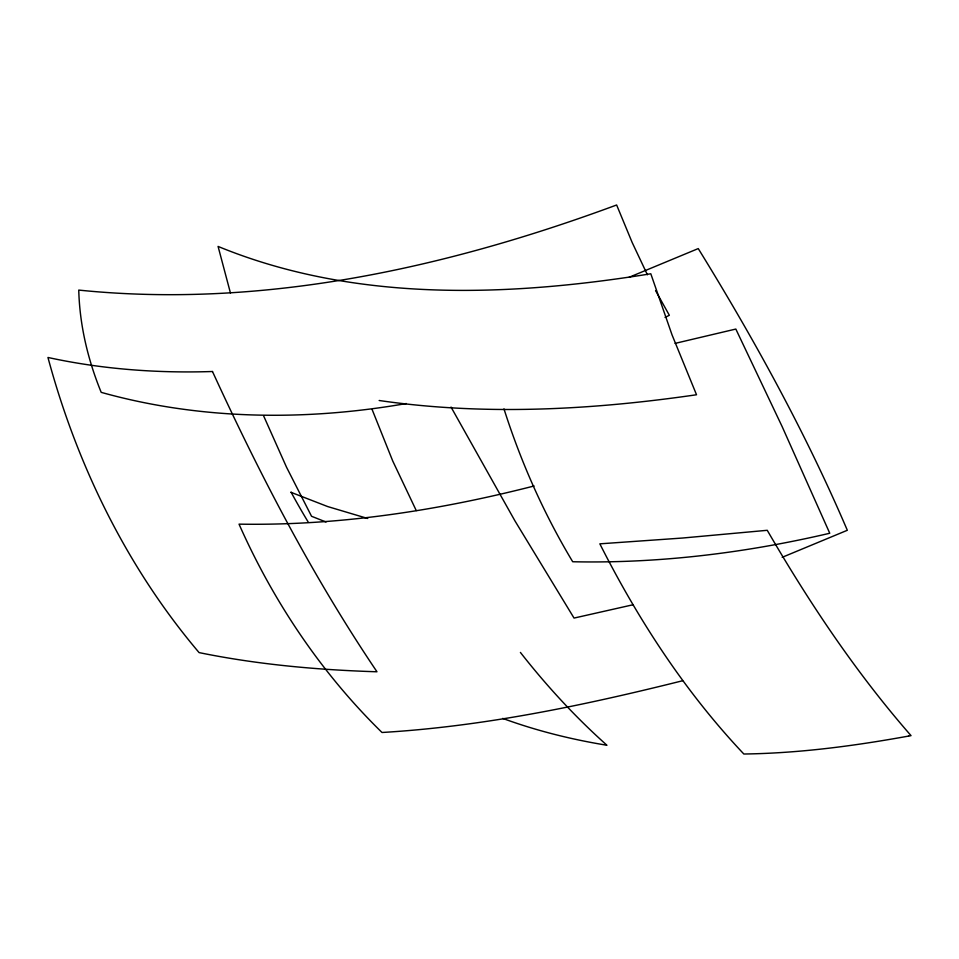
<?xml version="1.0" encoding="UTF-8"?>
<svg xmlns="http://www.w3.org/2000/svg" width="959" height="959" viewBox="0 0 959 959"><rect width="100%" height="100%" fill="white"/><g stroke="black" fill="none" stroke-linecap="round" stroke-linejoin="round"><path stroke-width="1.44" d="M665.043 317.429L669.346 315.271L656.304 291.92M782.196 557.311L847.324 530.279C805.5 432.473 754.074 339.03 698.248 248.585L629.188 277.247M534.103 485.985C437.819 510.608 338.599 525.88 239.031 524.141C273.351 601.569 321.385 673.182 382.006 732.484C483.768 726.466 583.935 705.392 682.616 680.746M632.844 604.805L574.045 618.076L514.899 520.797L451.03 407.06M675.076 343.394L735.829 329.057L782.172 426.659L829.751 533.252C745.622 552.923 659.169 563.58 572.703 561.746C543.861 513.736 520.965 462.238 503.978 408.882M406.328 403.535C305.418 421.169 200.215 420.078 101.198 392.351C87.94 359.877 79.645 325.221 78.758 290.086C261.687 308.834 445.707 268.22 616.637 204.986L632.173 242.507L647.397 274.765M379.153 400.49C484.391 415.858 591.619 409.972 696.522 394.76L672.019 334.835L650.801 273.771C507.671 296.894 354.614 302.553 218.077 246.427L230.448 293.01M367.705 518.483L327.666 506.556L290.937 492.303M502.72 718.399C536.465 730.758 571.492 739.485 606.939 745.251C575.328 717.056 546.51 685.781 520.413 652.432M326.06 522.02L311.543 516.278L286.549 467.261L263.605 415.834M655.584 290.565L655.944 291.248M416.254 510.584L392.746 461.015L372.14 409.553M308.151 521.96A934.222 759.96 -59.1 0 1 291.092 492.183M908.569 736.08C854.193 745.958 799.183 753.247 743.848 754.014C685.265 692.014 638.226 619.814 599.843 543.837L682.748 538.011L767.248 530.303C809.216 602.648 855.931 672.583 911.05 735.649L908.569 736.08M212.478 371.505C157.348 373.339 101.894 369.215 47.95 357.467C76.888 464.923 126.924 567.488 199.088 652.599C257.611 664.563 317.333 669.921 376.983 671.779C313.03 577.054 260.117 475.268 212.478 371.505"/></g></svg>
